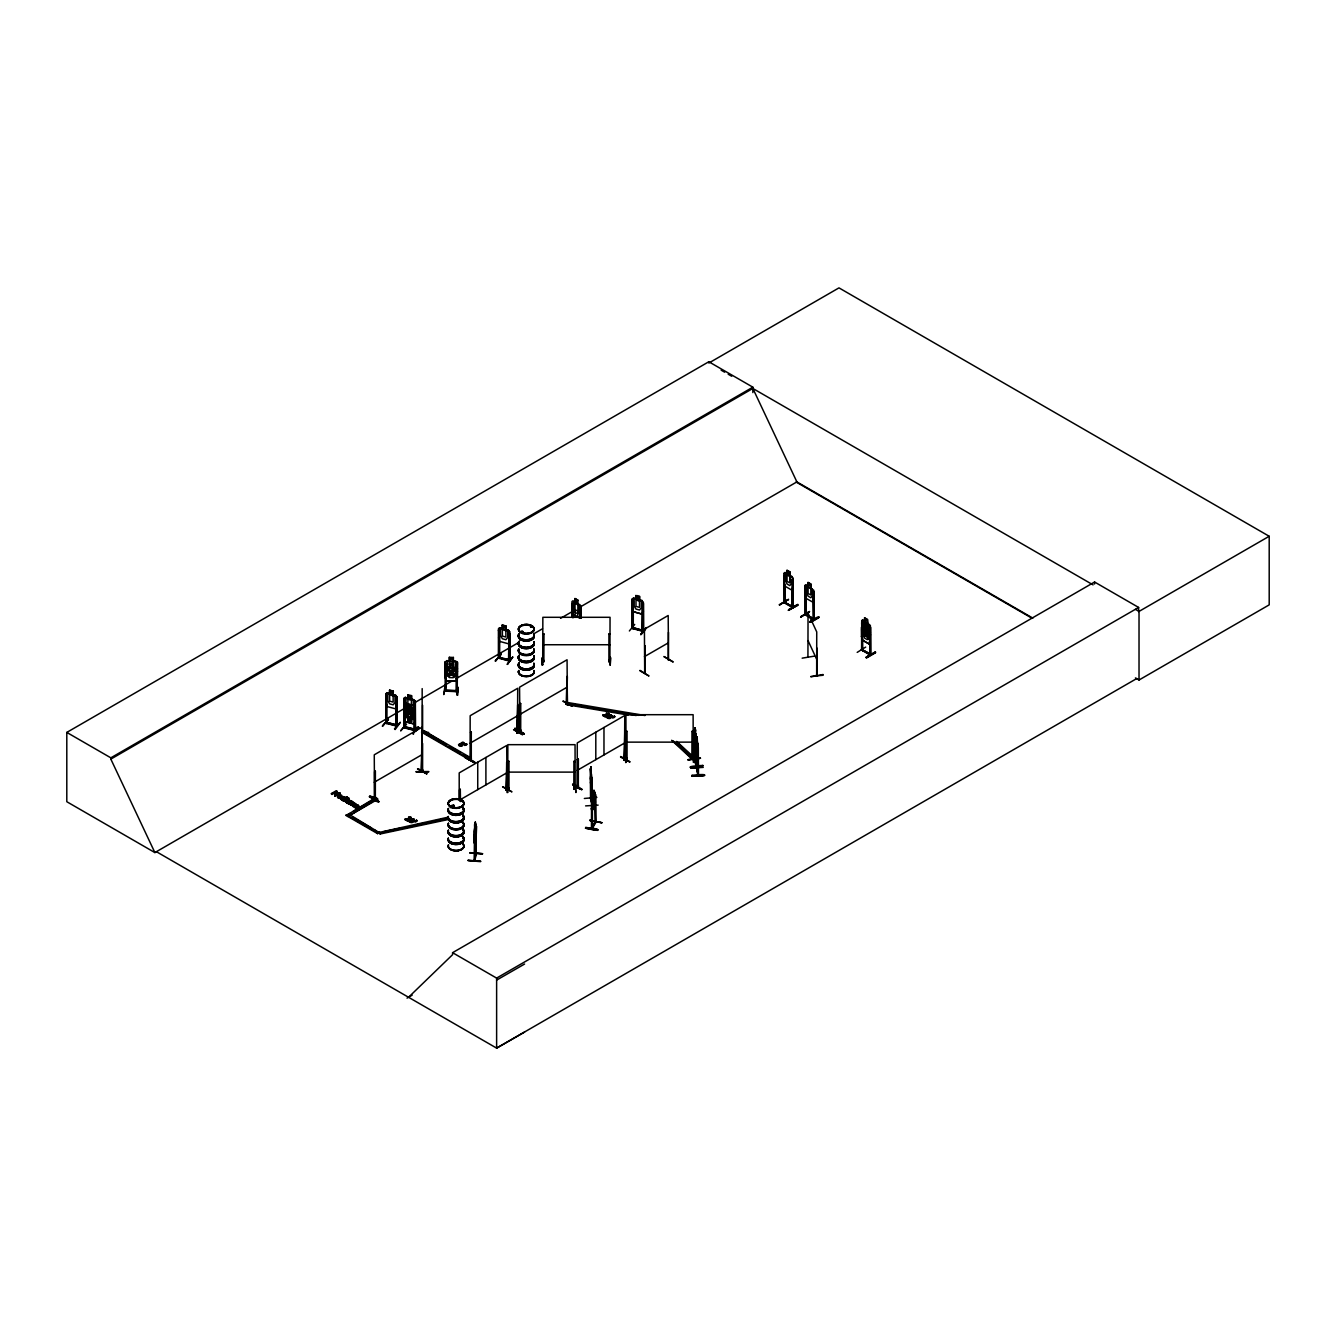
<?xml version="1.0" encoding="UTF-8"?>
<svg xmlns="http://www.w3.org/2000/svg" width="1336" height="1336" viewBox="0 0 1336 1336"><rect width="100%" height="100%" fill="white"/><g stroke="black" fill="none" stroke-linecap="round" stroke-linejoin="round"><path stroke-width="1.5" d="M428.689 732.462L421.491 732.078M590.879 783.013L590.512 776.533M474.931 860.184L475.215 826.683M475.816 853.687L474.196 860.785L474.647 824.362L474.798 827.786M476.251 853.437L476.017 852.602M694.052 759.666L696.423 766.647L696.223 735.067M694.069 759.499L694.069 758.514L694.77 759.098M696.59 765.094L694.57 759.466L696.941 766.513M475.85 837.371L474.196 842.899L476.034 833.28M591.347 787.472L591.481 785M590.428 777.97L591.364 787.655L591.614 785M697.709 757.696L696.64 748.026M468.168 860.25C506.194 863.29 442.333 858.43 480.559 861.637M590.846 797.258L592.065 805.508M696.657 768.484L697.993 774.563M697.826 774.863L697.826 773.861M697.976 774.496L698.494 775.515L698.31 747.375M475.365 825.013L474.146 842.264M584.35 798.477L596.891 797.341M814.292 656.143L802.151 658.164M696.49 746.139L696.089 748.711L696.473 746.056M475.666 823.761L474.03 831.276L474.23 842.899L474.046 840.244M445.122 668.434L446.441 667.198L445.255 668.484M445.122 677.486L446.391 680.892L456.077 681.293L457.496 677.987L457.513 662.188L453.255 660.919L453.255 657.546M449.247 664.025L453.388 664.109L453.388 667.482M585.502 828.17C596.858 826.884 606.711 833.213 585.502 828.17L597.493 830.407M585.686 827.786L597.643 830.107M585.702 827.335L597.676 829.572M591.08 782.629L590.712 771.406L591.013 798.911M688.073 760L700.465 758.23L688.073 759.583M445.139 670.755L446.424 674.179L456.094 674.63L457.513 671.256M446.257 663.474L445.088 663.675L446.257 663.474L446.14 690.829M446.424 674.179L445.289 670.672M444.788 687.322L445.489 686.771L443.752 694.57L444.805 687.255M449.414 657.362L449.414 660.735L445.139 661.704L445.205 691.18C443.903 689.81 447.209 688.825 446.174 691.18M445.205 690.144L446.124 689.86M446.257 689.91L457.513 690.695M453.388 657.512L449.28 657.245L449.397 660.819L447.343 661.838L447.343 668.134L449.397 670.939L453.255 671.123L455.309 668.518L455.309 662.222L453.255 661.003M453.388 660.886L453.405 657.429M456.277 663.942L457.413 664.009L456.277 663.942L456.11 691.63L457.296 690.361L457.246 691.764L457.38 662.239M458.048 687.372L457.012 695.188L458.131 687.422M458.165 687.856L457.714 695.204M784.883 575.666L784.082 575.198L784.983 603.154L784.015 602.686L784.132 573.177L785.067 572.509L784.132 573.344M785.067 572.509L791.881 576.451L792.916 578.237L792.899 607.73C792.131 603.672 793.918 608.932 784.382 602.386M805.174 614.861L813.941 619.871L813.841 590.362L806.109 584.667L805.074 585.385L805.975 598.311L812.939 602.219L813.941 599.446M806.243 614.059C803.754 612.255 806.142 617.599 806.36 614.076M813.039 618.351L813.841 619.82L813.039 591.915L814.158 592.199L814.259 619.687L805.408 614.543L805.441 587.172L806.326 615.128M862.438 650.615L861.67 649.079M862.889 649.38L861.57 649.029L861.586 650.131L861.72 620.639L862.655 619.971L864.743 621.29L864.642 617.733L864.642 621.34L863.173 621.624L863.173 627.92L864.642 631.46L867.365 633.047L868.834 631.193L867.365 619.537M869.636 654.74L869.903 642.716M869.586 653.688L870.487 655.174L870.387 625.665L867.465 622.86L867.565 619.42L864.542 617.8M870.371 654.189L869.485 653.889M640.027 670.371L648.995 675.999L639.994 670.839M592.098 805.408L590.846 798.343M696.724 768.484L697.893 775.531L697.843 744.052L697.993 775.565M698.461 775.398L697.359 768.45M591.464 828.737L591.614 775.999M591.531 827.752L592.433 828.32L592.316 800.865M591.514 828.804L595.238 821.122M591.948 827.151L595.923 822.174L595.823 794.72M595.238 792.599L595.422 822.842L594.821 792.265M595.004 822.659L595.372 821.005M595.839 822.241L592.132 828.871M421.942 731.577L469.454 758.998L471.19 758.013L423.662 730.575L421.942 731.577L422.059 733.297L422.61 731.644M422.677 769.937L422.727 771.523L421.441 771.089L421.207 772.175L422.61 769.786M450.833 806.61L452.102 805.441M450.75 806.142L452.42 805.975M460.335 800.915L460.77 801.015M521.274 631.861L523.111 631.544M531.578 627.001L530.726 626.333M531.26 627.252L530.926 626.333M475.833 826.884L476.434 826.266L475.816 854.389L476.434 826.266M474.814 832.662L474.697 860.735L476.484 853.787M470.005 853.086L482.58 853.737L470.105 852.652M474.213 860.718L475.95 853.604M482.563 853.704L470.021 852.936M474.781 824.562L475.416 822.007L474.664 837.889L474.363 836.369M474.781 825.681L475.148 824.262M474.664 835.184L475.249 826.683M590.412 768.484L591.631 785.1M696.657 739.092L696.891 769.135L697.041 736.771L697.642 744.87M696.824 739.092L696.19 738.507L697.709 744.135M592.065 798.227L593.952 790.294L591.38 799.396L595.338 792.749M369.354 796.79C373.429 793.601 388.409 810.267 369.387 796.69M378.806 801.617L369.788 796.005M378.739 801.567L369.788 796.39M465.262 757.662C494.654 772.843 445.072 746.958 474.664 762.405M465.696 756.911L474.664 761.988M474.23 762.772L465.295 757.595M463.258 819.953L463.742 819.118M524.096 734.015C496.257 717.549 542.934 744.586 514.677 729.089M515.061 728.404L524.046 733.481M581.745 789.225C565.796 777.986 573.962 788.724 581.811 789.142M422.109 770.939L422.176 688.608M791.747 589.978L792.816 587.356M792.916 587.289L791.814 590.128L784.95 586.17L784.132 582.229M812.839 602.269L813.841 599.363M869.318 637.422L870.387 634.667M861.62 629.74L862.522 633.615L869.385 637.589L870.487 634.75M575.014 601.935L575.014 598.545L577.97 600.215L577.77 617.215L572.877 614.443L571.958 610.569L572.96 614.393L579.908 618.301L580.826 615.445M579.908 618.301L580.909 615.529M867.248 629.557L870.287 632.362L869.285 644.219L870.287 641.43M395.64 708.748L396.942 705.742M397.059 705.792L395.723 708.882L386.939 706.494L385.787 702.82M508.365 643.651L509.734 640.779M509.801 640.712L508.448 643.785L499.664 641.414L498.579 637.656M404.006 707.395L405.175 711.069L414.043 713.34L415.262 710.184M414.043 713.34L415.346 710.318M413.793 723.828L415.179 720.956L414.177 705.542L405.292 703.27L403.94 706.377M403.873 718L405.042 721.657L413.876 723.978L415.229 720.889M404.073 706.427L405.392 703.404L414.026 705.709L415.162 709.266M457.38 671.24L455.993 674.513L446.525 673.979M779.606 604.924L788.607 599.346L779.205 604.774M809.182 611.738L800.665 617.032M857.194 652.385L865.695 647.092M352.47 806.226L355.192 804.339L351.051 804.84C356.979 801.233 354.825 804.84 353.055 806.577C361.137 805.174 348.713 799.679 354.09 803.353M644.954 715.528L568.334 702.636L567.65 703.989L636.203 715.528M628.137 715.027L567.65 704.857L568.334 702.636M541.982 657.88L542.065 665.178L542.683 664.61M506.979 785.251L507.062 792.549L507.68 791.997M625.732 762.422L625.699 758.414M625.732 762.038L625.198 758.748M784.132 602.72L792.816 607.68M785.301 601.968L784.382 601.384M792.014 579.774L793.116 580.058L792.014 579.774L792.014 607.312L792.315 589.393M805.04 613.825L805.742 614.243M862.405 650.548L862.772 638.608M495.689 661.103L501.1 654.072M501.067 654.523L495.172 661.053L501.167 654.072M406.528 724.279L400.817 730.708M694.837 760.084L694.92 727.819L695.188 731.794L694.386 729.757M470.389 759.048L471.374 758.481L470.673 758.998M470.573 760.034L471.291 732.095L470.489 732.562M518.084 732.612L516.798 732.896L517.7 704.94L518.017 732.596L516.781 732.829L518.001 732.562M520.656 703.588L519.554 703.872L520.656 703.588L520.656 731.126C518.602 732.863 522.66 728.988 519.838 730.558M507.112 788.791L506.411 789.209M566.163 703.32L567.466 703.003L566.481 704.573L567.382 704.055L567.065 676.433L566.18 704.389L567.466 704.005M577.486 786.253L578.488 785.718L577.753 786.203M592.917 792.782L593.702 791.413L592.917 793.901M594.837 792.114L594.086 793.684M591.848 810.869L594.821 805.658M591.38 808.464L591.948 811.069L594.954 805.675L595.372 801.683M592.366 827.502L595.238 822.124M601.835 822.759L589.66 820.337L601.634 822.609M475.917 853.737L476.034 824.228M335.553 793.484L340.179 793.133L335.553 794.052L337.006 791.296L336.154 790.795L331.445 793.517L332.029 794.419L336.087 791.513L334.918 794.603L338.91 793.15L334.534 793.801M335.553 794.052L337.006 791.296M334.534 794.386L336.087 792.081M667.733 658.865L668.167 659.065M521.324 632.329L521.474 631.427L521.073 632.329M522.994 632.479C523.929 630.308 519.587 632.446 522.727 631.995M531.511 627.102L530.626 627.001M451.15 806.159L452.303 805.725M461.271 801.383L460.185 801.466L460.586 800.615M405.342 716.898C400.85 713.641 412.406 720.922 414.143 719.152L415.279 718.317M407.781 717.515L405.276 716.964M414.143 719.152L411.555 718.484L411.555 721.857L407.781 720.906M411.555 721.857L411.438 718.35L413.325 717.699L413.325 711.403L411.438 708.214L407.914 707.312L406.01 709.533L406.01 715.829L407.914 717.449L407.731 720.972M407.731 716.28L409.634 713.791L412.757 717.683L410.386 713.224C415.613 710.201 410.837 707.312 409.584 712.272L406.328 708.163L408.816 712.806L406.428 716.063L411.288 717.215M404.006 698.361L404.056 727.853L404.006 698.361L405.259 697.375L407.781 698.11M405.209 697.459L414.01 699.747L415.346 701.25L415.563 730.441L404.107 727.452L404.224 726.45L415.446 729.406M411.488 695.722L411.438 699.162L413.325 700.782L413.325 707.078L411.438 709.299L407.914 708.381L406.027 705.208L406.027 698.895L407.914 698.26L407.781 694.737L411.622 695.639L411.555 699.095L415.396 701.183M405.042 700.582L403.99 700.314L405.042 700.582L404.858 728.053L405.159 727.051M405.175 711.069L404.19 707.345M414.327 730.441L414.227 702.936L452.269 680.859M400.767 730.759L405.944 724.062M414.294 730.107L414.411 720.355M415.563 729.439L405.342 727.101M413.559 734.048C411.505 733.798 417.584 724.513 418.686 727.402M412.924 733.881L418.686 727.369M415.613 731.393L418.619 727.318M403.873 708.948L405.125 707.98L413.793 710.451L415.179 711.888L411.338 709.717L411.438 700.298L407.914 699.379L407.764 708.865L405.877 709.5L405.877 715.812L407.764 719.002L411.288 719.92L413.158 717.716L413.158 711.403L411.288 709.783M407.647 708.731L407.697 705.274L411.404 706.343M405.042 721.657L413.943 723.895M389.578 693.501L389.578 690.127L393.318 691.146L393.201 694.603L397.009 696.808L397.059 726.233L395.924 724.947M386.989 695.772L385.77 695.722L386.989 695.772L386.922 723.477L385.653 723.177L385.653 722.125L397.059 725.231M393.268 691.213L389.644 690.345M387.022 693.017L395.74 695.188M386.939 706.494L385.97 702.769M396.091 698.26L395.907 725.916L396.091 698.26L397.126 698.528L397.243 725.999L385.837 722.91M397.126 698.528L395.907 698.477M388.425 719.72L382.43 726.133L388.375 719.152M382.48 726.083L388.425 719.152M386.805 722.442L386.805 723.444M387.106 722.525L397.059 724.864L397.059 726.233M394.471 728.838C403.221 718.568 401.151 721.473 395.105 729.556M502.319 628.421L502.319 625.048L506.06 626.066L505.926 629.523L509.734 631.711L509.784 661.136L508.665 659.867M499.731 630.692L498.512 630.642L499.731 630.692L499.647 658.381L498.462 658.13L498.512 628.688L499.764 627.736L502.436 628.571L502.319 625.048M505.993 626.133L502.252 625.114M508.482 630.091L509.617 631.728M508.832 633.164L508.649 660.836L508.832 633.164L509.851 633.448L509.801 660.786M509.851 633.448L508.649 633.398M499.848 657.446L509.968 659.867L498.579 657.813M499.53 657.362L499.363 658.397L499.397 657.362M509.851 659.884L509.5 661.153L498.512 658.08M507.296 664.259C523.779 642.382 496.558 679.005 512.573 657.162M632.212 628.471L632.178 598.929C637.656 599.881 633.715 593.418 639.66 596.39L639.543 599.847L643.351 602.035L643.401 631.46L643.1 630.475L632.212 627.469M633.331 601.016L632.112 600.966L633.331 601.016L633.264 628.705L632.997 627.686M632.128 608.064L633.281 611.738L642.065 614.109L643.401 611.036L642.065 614.109L633.331 611.654M642.082 600.415L633.314 598.127M642.265 631.193L642.432 603.488L643.468 603.772L643.585 631.243L642.132 631.126L642.432 603.488M643.468 603.772L642.249 603.722M634.7 624.413L629.373 630.959M633.147 627.686L633.147 628.688M633.448 627.77L643.284 630.492M642.249 631.16L642.265 630.191M646.323 628.037L640.812 634.65L644.603 630.776M640.879 634.099L646.257 627.553M640.913 634.583L646.257 627.937M591.898 800.782L592.132 827.869M543.986 633.965L542.85 633.965L543.986 633.965L543.852 661.737C545.789 659.45 540.663 660.819 544.119 660.652M610.151 660.702L608.782 660.669M610.151 661.687L608.782 661.404L610.185 661.404M509.083 788.073L507.713 787.789L509.116 788.323M574.046 788.106L575.048 787.722L575.181 789.042L575.048 744.67L507.847 744.67L507.713 789.042L509.116 788.774M627.052 731.36L625.916 731.376L627.052 731.36L627.052 759.048C627.853 757.896 624.847 757.245 627.185 758.33M693.25 758.063L691.848 758.063M645.205 673.311L644.82 645.655L645.121 673.26M807.929 657.345L808.046 613.174L816.73 631.911L816.663 676.049M816.48 674.73L816.68 676.016M595.522 822.759L595.422 821.84M592.015 828.904L591.948 777.335M408.549 997.274L452.587 954.672L452.587 952.685L1094.585 582.012L1138.623 607.446L1138.623 611.571M374.163 797.893L375.466 797.575L374.715 798.06M374.264 798.911L374.18 797.959M420.89 771.006L422.61 770.521M422.092 771.69L421.775 744.035L421.441 772.091M471.241 759.6L470.222 759.733M519.437 730.291L520.756 730.258M520.606 730.107L519.453 731.36L520.773 731.009M566.264 704.239L567.165 703.821M567.382 704.089L567.065 659.767L519.554 687.205L520.005 731.46M505.91 789.927L506.812 789.509M577.302 786.937L577.269 742.916L624.78 715.478L624.48 760.234M578.321 786.804L578.371 759.299L577.269 759.583L578.371 759.299M623.879 759.032L624.78 758.581L624.029 759.967M625.098 759.8L624.78 732.145L624.196 760.284L625.181 759.7M471.291 759.633L471.291 732.095M338.442 795.588C346.859 801.45 337.373 789.893 338.208 798.06C341.231 798.577 339.01 797.258 337.808 796.323C338.425 794.402 342.317 798.644 341.882 795.471C338.843 792.549 334.534 797.909 339.979 798.026M521.524 631.293L520.957 632.162M522.66 632.295L522.326 631.227M450.833 805.909L451.685 805.508M404.14 698.427L405.326 697.509M414.026 719.102L415.212 718.167M404.006 709.032L405.075 708.063L407.814 708.798M633.431 598.177L632.245 599.079L632.295 628.17L643.367 631.143M861.72 620.789L862.689 620.104M608.782 661.671L609.049 660.735M507.713 788.791L507.981 787.706M508.949 788.056L507.847 787.789M573.912 761.353L575.048 761.603L573.912 761.353L573.812 789.075L573.779 787.789L575.048 787.789M574.914 789.075L573.912 788.791M626.05 757.762L626.05 759.132L625.916 714.693L693.117 714.693L693.25 759.048L693.25 757.796L691.848 758.347M625.782 758.798L626.918 759.098M464.627 744.887L466.331 743.751C468.418 746.006 461.17 745.555 467.032 744.152M464.627 745.455L466.331 743.751M414.828 821.323L416.531 820.187C418.619 822.442 411.371 821.991 417.233 820.588M414.828 821.89L416.531 820.187M612.589 717.248L614.293 716.113C616.38 718.384 609.132 717.933 614.994 716.53M612.589 717.833L614.293 716.113M338.442 796.173L338.108 797.408L339.979 797.458M346.942 800.715L346.258 801.45L347.894 801.984L351.134 800.798L347.594 803.42L345.356 801.867L348.946 799.546L346.224 801.917L347.894 801.984M644.687 673.06L644.42 629.206L668.184 615.495L668.534 659.75M668.184 660.017L668.484 632.345M644.77 672.509L644.687 672.526M577.97 600.215L574.914 598.611M577.97 603.605L579.24 605.676L579.24 611.971L577.77 613.842L575.014 612.272L573.528 608.748L573.528 602.436L575.014 602.152M580.726 615.512C582.58 614.309 578.989 601.116 580.826 606.511L580.843 618.351M862.421 626.835L864.475 627.786M867.331 626.133L864.392 624.463L864.392 627.837M867.431 629.456L868.817 631.46L868.817 637.773L867.331 639.627L864.576 638.074L863.106 634.533L863.106 628.237L864.576 627.953M862.438 640.245L861.52 636.37L862.438 640.245L869.369 644.169M870.387 632.312L862.471 626.651L861.436 627.369L861.536 636.47M445.255 690.829L457.547 691.447M697.325 769.035L697.342 768.116M572.86 617.733L573.177 603.839M580.024 617.9L580.342 607.913L581.143 618.167M581.143 608.381L580.024 608.097M375.065 771.006L374.932 798.477M421.207 772.175L422.092 744.219M517.115 733.08L518.001 705.124M566.648 704.523L567.382 676.617M417.55 768.951L427.002 773.778L418.034 768.668M522.426 734.399L513.942 729.573M514.644 729.189L515.128 728.32M563.324 701.066L571.791 705.892M517.349 731.994L518.001 731.56M460.001 789.092L460.001 799.262M506.127 790.261L506.711 762.121L507.029 789.843L506.528 788.557M459.2 800.331L459.2 772.893L506.711 745.455L507.029 789.743L506.227 790.211L507.029 762.305M502.971 786.754L511.938 791.864L502.603 786.904M624.346 760.234L625.098 732.328M620.539 757.061L630.007 761.887L621.04 756.777M577.57 759.766L577.486 787.255L578.154 786.503M623.979 759.95L624.864 759.533M403.555 708.982L154.876 852.568L66.8 801.717L66.8 732.412L708.815 361.755L752.853 387.173L752.853 392.584M66.8 732.412L110.838 757.829L752.853 387.173M524.597 1032.043L496.625 1048.125L156.379 851.683L154.876 852.568L110.838 759.115L752.853 388.459L1093.082 584.884M455.877 678.771L519.036 642.315M533.465 633.982L542.483 628.772M560.535 618.351L573.161 611.07M580.375 606.895L796.891 481.895L1032.828 618.117M331.445 794.085L337.006 791.864M340.179 793.701L334.852 796.056L338.91 793.15M334.852 796.056L338.91 793.718M334.852 795.488L340.179 793.133M342.5 800.481L341.916 799.563L342.5 800.481L347.427 797.074L345.306 797.609L347.427 797.642M342.767 799.062L344.805 797.893L341.415 797.893L342.767 799.629L340.279 798.193L343.135 796.64A1.954 1.136 0 0 1 344.337 796.807A2.271 1.303 0 0 1 345.306 797.609M341.916 800.13L340.279 798.761L343.135 797.225A1.954 1.136 0 0 1 344.337 797.375A2.271 1.303 0 0 1 345.306 798.176M342.767 799.629L344.805 797.893M347.427 797.074L341.916 799.563M374.264 782.245L421.775 754.807M347.46 798.577L348.746 798.043L343.385 800.982L347.51 798.711M343.385 800.982L348.746 798.043M347.009 803.07L351.134 800.798M350.466 805.074L353.188 803.17L349.047 804.255L348.462 803.337L351.986 801.299L352.587 802.218L351.986 801.299M348.462 803.905L352.587 801.65M350.466 804.489L353.205 802.702L351.685 802.736M352.47 805.658L356.094 803.905L353.956 803.604M353.89 806.81C357.747 809.115 354.624 804.639 358.315 805.458C359.501 806.677 356.929 804.489 356.111 807.478A1.904 1.102 0 0 1 355.109 807.261L353.89 806.226L355.109 807.829A1.904 1.102 0 0 0 356.111 808.063C358.766 808.23 355.576 803.721 358.799 806.727M358.816 806.176C357.196 802.001 356.111 808.581 354.591 806.443M349.631 815.511L349.631 814.643L379.341 832.662L377.604 833.647L346.174 815.511L375.867 797.509L377.604 799.362L347.911 816.513L377.604 798.51M470.172 743.15L517.7 715.712M519.554 714.643L567.065 687.205M346.174 815.511L349.665 813.49M353.155 811.47L374.13 799.362M786.971 573.712L787.054 570.288L789.994 571.975L789.994 575.348M789.893 572.025L786.971 570.338L787.054 573.895L785.601 574.163L785.601 580.475L787.054 584.016L789.793 585.585L791.246 583.732L789.793 572.092M644.42 656.644L668.184 642.933M421.942 732.429L469.454 759.867L471.19 758.865M807.996 582.496L810.919 584.183L810.835 587.606L812.288 589.577L812.288 595.873L810.835 597.743L808.096 596.157L806.643 592.616L806.643 586.32L808.096 586.036L808.096 582.429L811.019 584.116L810.919 587.556M805.074 585.385L805.124 614.894M346.174 814.643L377.604 832.796L448.061 817.198M404.925 819.168L406.261 819.385C411.555 818.283 406.695 817.014 410.62 816.997C411.037 822.709 401.568 818.601 407.697 820.788M404.925 819.736L405.392 818.885M408.549 817.632L411.104 817.849M411.104 817.281L406.261 819.385M779.573 604.924L788.156 599.58M407.697 820.204L407.213 821.055M805.074 594.436L806.076 598.261M814.158 592.199L813.039 591.915M608.865 713.791C606.627 717.449 602.035 716.163 604.022 715.311L608.865 713.791L606.327 713.006M602.686 715.662L603.171 714.827M606.327 713.574L607.195 713.541M607.179 714.059L604.022 715.311M604.624 715.662L608.865 713.207M788.607 609.634C816.446 593.468 769.519 621.307 797.592 605.024M460.887 799.345L506.711 772.893M797.642 605.058L788.607 610.201L797.959 605.258M605.458 716.146L604.974 716.998M800.732 617.215L809.633 611.487L800.732 616.631M813.257 618.401L806.025 614.577L813.791 618.818M809.633 621.791C816.313 616.347 825.698 614.259 811.921 621.607M818.667 617.215L809.633 622.359L819.035 617.432M577.269 770.354L624.78 742.916M862.471 623.11L861.67 622.659L862.555 650.599M869.803 654.423L869.903 627.052M862.522 633.615L869.485 637.522M866.179 657.095C894.402 641.814 847.458 668.284 875.147 652.035M866.179 657.663L875.147 652.402M875.581 652.736L866.68 657.93M407.029 998.142L412.156 995.186M452.587 952.685L496.625 978.102L1138.623 607.446M1135.5 609.383L1139.023 611.42L1269.2 536.27L1269.2 604.857L1139.023 680.007L1135.416 677.92M1136.819 678.504L496.625 1048.125L496.625 978.102M496.625 980.106L524.597 964.024M449.397 667.432L447.343 668.484L447.343 674.78L449.397 677.569L453.238 677.719L455.309 675.097L455.309 668.802L453.238 667.599L457.513 668.852L456.044 667.599L446.441 667.282L449.38 667.516M567.015 702.87L567.65 704.857M517.784 731.326L517.283 733.08M520.288 730.842L520.355 703.404M517.5 732.379L517.7 688.274L470.172 715.712L470.088 759.867M374.998 797.442L375.332 798.694L375.383 771.189M577.653 787.238L578.154 785.501M530.425 626.617L531.611 626.901M521.474 632.212L522.927 632.329M385.837 721.908L386.906 722.141M632.178 627.135L633.247 627.386M632.178 628.137L633.247 628.388M624.78 759.583L624.597 758.581M577.92 786.587L578.054 759.115M673.093 740.795L692.382 758.614L694.47 757.863L676.667 741.413M671.624 740.278L692.382 759.466L694.47 758.731L676.667 742.265M502.386 628.638L500.516 629.256L500.516 635.552L502.386 638.758L505.876 639.71L507.747 637.522L507.747 631.227L505.876 629.59L505.876 626.217M389.578 690.127L389.644 693.718L387.774 694.336L387.774 700.649L389.644 703.855L393.135 704.807L395.005 702.602L395.005 696.306L393.135 694.67L393.135 691.296M415.212 730.658L404.09 727.819M498.695 656.844L499.631 657.061M643.217 631.444L632.128 628.438M385.954 722.943L385.97 693.768M644.77 673.511L644.82 645.655M383.382 831.794L399.547 828.353M415.73 824.93L423.813 823.21M433.916 821.055L441.999 819.335M379.341 831.794L380.175 833.13L448.913 818.517M374.097 829.623L380.175 833.981L448.913 819.385M421.875 771.423L420.873 771.924L421.775 771.473L421.775 727.369L374.264 754.807L374.548 799.162L374.581 771.657M475.566 825.514L475.282 821.991M869.586 627.219L870.705 627.502L870.788 655.007L861.954 649.847L861.97 622.476M817.014 648.21L817.181 675.999L817.164 648.528M810.902 676.45L823.143 675.248M542.8 660.351L542.75 661.704L543.852 661.687M608.865 660.351L610.185 660.401M695.572 730.191L695.538 747.091M687.957 759.766L700.465 758.23M702.836 765.478C677.335 766.38 697.225 770.421 702.82 765.378M562.907 701.216L571.858 706.293M513.542 729.723L522.51 734.833M417.634 768.818L426.568 773.895M629.59 762.038L620.605 756.51M451.885 806.71L453.054 806.076L451.568 806.944M697.325 741.597L697.192 736.754M697.459 742.515L697.843 744.119M590.512 770.221L590.829 766.714L591.28 774.813M590.295 768.935L590.545 799.095M590.963 771.557L590.98 799.062M703.254 767.398L690.695 768.1M591.497 773.995L591.481 775.999M691.931 775.348C714.426 772.642 702.302 778.053 691.948 775.448M691.948 775.949L704.49 775.181M704.54 775.581L692.015 776.299M598.127 805.124L585.602 805.892M784.867 602.152L783.998 601.584L784.7 603.104M784.533 602.486L784.399 575.014M870.337 655.124L861.72 650.164M593.919 793.851L594.553 800.147L592.7 806.092L590.98 798.343M608.915 633.982L610.051 634.216L608.915 633.982L608.915 661.721L610.018 661.387M544.119 661.404L542.984 661.704M610.218 665.161L610.168 657.329L610.218 665.161L610.836 657.863M422.61 705.291L422.627 733.447M691.981 731.376L693.117 731.627L691.981 731.376L691.881 759.098M422.61 743.434L422.61 770.855M693.2 755.291L693.367 762.422M693.25 758.798L692.115 759.098M691.981 759.065L693.083 758.781M508.983 761.336L507.847 761.353L508.983 761.336L508.983 789.092L509.116 787.772M428.689 771.54L416.097 771.64M416.097 771.957L428.706 771.907M575.148 785.267L575.916 792.549L575.315 785.201M507.847 788.791L508.983 788.774M573.912 789.042L575.048 789.042M542.85 644.737L610.051 644.737M625.916 742.131L693.117 742.131M507.847 772.108L575.048 772.108M449.38 664.142L453.238 664.293M446.508 680.709L455.993 681.093M446.525 660.669L455.993 661.12M445.205 691.146L457.38 691.681M342.266 799.362C339.177 799.195 344.103 796.289 344.805 798.46M347.393 802.268L345.406 801.116L348.946 799.546M627.052 758.798L626.05 759.098M462.506 744.336L464.728 743.768L463.475 742.315A1.92 1.102 0 0 0 462.39 742.215L458.665 745.571L462.156 746.072L462.49 744.336L460.553 745.972L458.482 744.553L462.506 742.682L463.959 743.551L462.306 744.018L462.39 742.783A1.92 1.102 0 0 1 463.475 742.899L464.728 744.336L462.506 744.904M694.803 731.41L695.538 743.718L695.538 733.598L696.206 735.134M471.057 759.299L470.973 731.911M572.376 704.172L576.4 704.84M580.442 705.525L584.467 706.21M588.508 706.878L592.533 707.562M618.752 711.971L622.776 712.656M626.801 713.324L630.842 714.009M634.867 714.676L638.909 715.361M601.851 822.792L589.694 820.337M460.486 801.266L460.302 789.275M407.914 710.017L411.438 710.919M414.227 702.936L415.446 702.97L414.411 702.703L414.411 708.581M407.914 705.692L411.438 706.594M405.326 710.902L414.01 713.123M404.09 726.817L405.192 726.751M407.764 705.491L411.338 706.343M508.365 630.258L499.764 627.937L498.645 628.755L498.695 657.846L509.834 660.852M389.711 693.651L386.972 692.883L385.787 693.768L385.787 723.193L396.942 726.2M694.52 759.533L694.52 739.944M694.219 760.267L694.135 730.074L694.236 743.217L696.223 748.694M792.782 606.728L784.983 602.436L791.914 606.444M862.505 640.178L869.302 644.002M579.841 604.774L572.994 600.783L571.958 601.517L572.058 617.265M575.014 603.271L577.77 604.841M575.014 609.583L577.77 611.136M572.86 604.006L572.058 603.555L572.359 617.082M471.374 758.764L470.673 760M507.112 788.691L505.826 790.077M673.093 662.088L663.909 656.527L672.843 661.654M1269.2 536.27L838.975 287.875L708.815 363.041L708.815 361.755M721.139 370.156L724.663 372.193M728.187 374.214L731.71 376.251M796.156 482.045L1030.757 617.499M862.588 620.154L870.287 625.732M869.803 653.705L862.555 649.897L870.254 654.089M602.686 715.094L605.458 716.714M446.541 744.636L423.662 730.575M450.065 746.674L460.636 752.769M464.143 754.807L469.42 757.846M408.549 817.064L409.4 817.565M377.604 799.362L375.867 797.509M347.46 798.01L348.746 798.611M347.51 799.279L346.909 798.377M348.946 800.114L348.145 798.394M351.134 801.383L350.533 800.464M338.893 795.337L340.764 796.406M331.445 793.517L332.029 794.419M343.385 800.414L343.97 801.316M347.009 802.502L347.594 803.42M348.462 803.337L349.047 804.255M353.138 817.532L370.606 827.619M610.051 660.401L609.917 661.737L610.051 617.299L542.85 617.299L542.717 661.654M452.937 805.909L452.253 806.643L452.537 805.708M813.039 619.453L813.357 591.748M445.088 690.111L445.122 691.13M395.64 695.355L396.875 696.824M696.306 766.513L696.19 738.507M791.78 576.501L792.816 578.288L792.632 607.68M752.853 388.459L796.891 481.895M808.046 640.612L816.73 659.349M694.92 727.819L695.689 730.207M694.787 727.836L695.421 731.51L694.937 730.107M694.236 729.623L696.073 735.151M694.803 732.529L695.538 734.716M694.803 738.841L695.538 741.029M404.056 717.95L405.192 721.507M591.414 808.363L591.815 811.035M697.041 736.771L697.375 739.342M697.058 747.759L697.442 749.98M697.86 757.679L696.791 748.076M590.779 767.866L590.896 770.722L590.829 766.714M590.712 777.719L591.08 779.94M590.428 782.011L591.364 787.655M810.902 676.868L823.043 674.496M696.858 746.573L697.442 752.669L697.442 743.684M625.749 758.364L625.816 762.572M507.697 788.34L507.764 792.549M1139.023 611.42L1139.023 680.007M1094.585 582.012L1094.585 584.016M808.196 582.596L808.196 585.986M805.925 587.807L805.925 615.245M785.201 585.285L785.301 602.97M696.607 738.457L696.741 768.985M692.382 758.614L692.382 759.466M639.476 596.541L639.476 599.914L641.347 601.551L641.347 607.847L639.476 610.034L635.986 609.082L634.116 605.876L634.116 599.58L635.986 598.962L635.919 595.372M603.972 727.485L603.972 754.923M595.806 732.212L595.806 759.633M593.952 790.294L594.036 793.885M580.342 607.913L580.342 617.716M575.014 598.545L575.014 615.662M573.177 611.671L573.177 617.549M519.854 704.055L519.854 731.493M485.903 757.462L485.903 784.9M477.737 762.188L477.737 789.626M476.267 826.917L476.251 854.439M469.454 758.998L469.454 759.867M459.5 789.743L459.5 799.913M445.289 661.671L445.255 677.469M407.847 694.67L407.914 698.26M405.209 700.348L405.209 710.151M405.209 717.983L405.159 728.036M386.655 722.442L386.622 723.477M380.175 833.13L380.175 833.981M377.604 832.796L377.604 833.647M110.838 757.829L110.838 759.115M533.999 642.482A7.966 4.592 0 0 1 525.248 648.244A7.966 4.592 0 0 1 519.387 641.38M533.832 648.862A7.816 4.509 0 0 1 526.3 654.54A7.816 4.509 0 0 1 518.752 648.862M533.999 634.917A7.966 4.592 0 0 1 525.248 640.662A7.966 4.592 0 0 1 519.387 633.815M533.999 642.098A7.966 4.592 0 0 1 525.248 647.843A7.966 4.592 0 0 1 519.387 640.979M533.999 634.533A7.966 4.592 0 0 1 525.248 640.278A7.966 4.592 0 0 1 519.387 633.414M533.866 635.368A7.849 4.526 0 0 1 526.3 641.08A7.866 4.542 0 0 1 518.702 635.368A7.849 4.526 0 0 0 526.3 641.08A7.866 4.542 0 0 0 533.882 635.368M533.882 634.099A7.866 4.542 0 0 1 526.3 639.81A7.866 4.542 0 0 1 518.702 634.099A7.849 4.526 0 0 0 526.3 639.81A7.849 4.526 0 0 0 533.866 634.099M533.866 642.95A7.849 4.526 0 0 1 526.3 648.645A7.866 4.542 0 0 1 518.702 642.95A7.849 4.526 0 0 0 526.3 648.645A7.866 4.542 0 0 0 533.882 642.95M533.866 641.681A7.849 4.526 0 0 1 526.3 647.375A7.866 4.542 0 0 1 518.702 641.681A7.849 4.526 0 0 0 526.3 647.375A7.866 4.542 0 0 0 533.882 641.681M533.899 649.029A7.866 4.542 0 0 1 526.3 654.757A7.866 4.542 0 0 1 518.685 649.029M533.899 649.58A7.866 4.542 0 0 1 526.3 655.308A7.866 4.542 0 0 1 518.685 649.58M533.999 664.059A7.966 4.592 0 0 1 525.248 669.82A7.966 4.592 0 0 1 519.387 662.957M533.849 649.997A7.832 4.526 0 0 1 526.3 655.692A7.832 4.526 0 0 1 518.735 649.997M533.832 670.438A7.816 4.509 0 0 1 526.3 676.116A7.816 4.509 0 0 1 518.752 670.438A7.866 4.542 0 0 0 526.3 676.333A7.866 4.542 0 0 0 533.899 670.605M533.999 656.494A7.966 4.592 0 0 1 525.248 662.239A7.966 4.592 0 0 1 519.387 655.391M533.999 663.675A7.966 4.592 0 0 1 525.248 669.419A7.966 4.592 0 0 1 519.387 662.556M533.999 656.11A7.966 4.592 0 0 1 525.248 661.854A7.966 4.592 0 0 1 519.387 654.991M533.866 656.945A7.849 4.526 0 0 1 526.3 662.656A7.866 4.542 0 0 1 518.702 656.945A7.849 4.526 0 0 0 526.3 662.656A7.866 4.542 0 0 0 533.882 656.945M533.882 655.675A7.866 4.542 0 0 1 526.3 661.387A7.866 4.542 0 0 1 518.702 655.675A7.849 4.526 0 0 0 526.3 661.387A7.849 4.526 0 0 0 533.866 655.675M533.866 664.526A7.849 4.526 0 0 1 526.3 670.221A7.866 4.542 0 0 1 518.702 664.526A7.849 4.526 0 0 0 526.3 670.221A7.866 4.542 0 0 0 533.882 664.526M533.866 663.257A7.849 4.526 0 0 1 526.3 668.952A7.866 4.542 0 0 1 518.702 663.257A7.849 4.526 0 0 0 526.3 668.952A7.866 4.542 0 0 0 533.882 663.257M533.882 670.856A7.866 4.542 0 0 1 526.3 676.567A7.849 4.526 0 0 1 518.719 670.872A7.866 4.542 0 0 0 526.3 676.567A7.849 4.526 0 0 0 533.866 670.872M462.84 822.041A7.849 4.526 0 0 1 457.079 828.804A7.849 4.526 0 0 1 448.478 823.143M462.957 808.096A7.966 4.592 0 0 1 457.096 814.943A7.966 4.592 0 0 1 448.345 809.198M450.416 807.128A7.966 4.592 0 0 1 453.99 805.942M462.957 807.695A7.966 4.592 0 0 1 457.096 814.559A7.966 4.592 0 0 1 448.345 808.814M450.416 806.744A7.966 4.592 0 0 1 453.99 805.558M462.957 815.661A7.966 4.592 0 0 1 457.096 822.525A7.966 4.592 0 0 1 448.345 816.764M462.957 815.261A7.966 4.592 0 0 1 457.096 822.124A7.966 4.592 0 0 1 448.345 816.38M448.445 823.627A7.866 4.542 0 0 0 457.079 829.322A7.866 4.542 0 0 0 462.874 822.542A7.849 4.526 0 0 1 458.081 829.122A7.849 4.526 0 0 1 448.211 824.763M462.874 822.208A7.866 4.542 0 0 1 457.079 828.988A7.866 4.542 0 0 1 448.445 823.293M462.807 843.634A7.816 4.509 0 0 1 457.062 850.364A7.816 4.509 0 0 1 448.495 844.719M462.874 822.792A7.866 4.542 0 0 1 458.081 829.456A7.866 4.542 0 0 1 448.178 825.063M448.462 829.957A7.866 4.542 0 0 0 457.079 835.635A7.866 4.542 0 0 0 462.857 828.871A7.849 4.526 0 0 1 458.081 835.518A7.849 4.526 0 0 1 448.211 831.142M462.957 837.238A7.966 4.592 0 0 1 457.096 844.101A7.966 4.592 0 0 1 448.345 838.34M462.957 836.854A7.966 4.592 0 0 1 457.096 843.701A7.966 4.592 0 0 1 448.345 837.956M462.957 829.673A7.966 4.592 0 0 1 457.096 836.52A7.966 4.592 0 0 1 448.345 830.775M462.957 829.272A7.966 4.592 0 0 1 457.096 836.136A7.966 4.592 0 0 1 448.345 830.391M462.807 823.176A7.816 4.509 0 0 1 458.064 829.79A7.816 4.509 0 0 1 448.245 825.431M462.874 843.784A7.866 4.542 0 0 1 457.079 850.564A7.866 4.542 0 0 1 448.445 844.87M461.805 745.204C458.816 747.759 459.267 742.415 461.805 745.204M461.805 744.636C458.732 747.459 459.267 741.73 461.805 744.636M414.093 820.237C408.916 826.216 407.363 816.997 414.31 819.035C414.227 824.846 405.576 819.853 414.093 820.237M414.093 819.669C409.484 825.047 408.699 817.949 414.093 819.669M611.855 716.163C607.195 721.59 606.511 714.443 611.855 716.163M611.855 715.595C607.546 720.855 606.26 714.042 611.855 715.595M461.889 743.684C463.275 746.523 465.028 741.781 461.889 743.684M408.866 821.44C414.527 826.216 416.314 814.643 408.866 821.44M606.627 717.365C612.322 722.191 614.042 710.435 606.627 717.365C614.777 720.355 611.621 710.084 606.644 717.332M868.417 639.142L865.845 634.533C864.759 639.109 861.303 635.602 865.21 633.431L863.357 628.521L865.795 632.997C866.864 628.521 870.387 632.312 866.429 634.149L868.417 639.142M572.777 784.499L581.728 789.676L572.777 784.499M454.925 676.634L453.505 676.6L451.317 673.344C449.748 678.571 444.805 676.55 450.449 672.559L447.861 668.601L451.251 671.824C452.637 666.798 457.747 668.868 452.152 672.659L454.925 676.634M542.6 657.746L542.583 665.094L542.566 657.796M593.919 794.987L592.7 797.091L592.7 803.404L593.919 801.283L593.919 794.987M702.836 765.862L690.462 767.281L702.853 765.929M452.553 664.76L450.082 664.66L450.082 665.779L452.553 665.879L452.553 664.76M453.238 668.718L449.397 668.568L449.397 674.864L453.238 675.014L453.238 668.718M452.57 658.147L450.082 658.03L450.082 659.166L452.57 659.283L452.57 658.147M453.255 662.122L449.397 661.938L449.397 668.234L453.255 668.418L453.255 662.122M411.438 717.215L407.914 716.313L407.764 710L411.288 710.919L411.438 717.215M410.803 719.87L408.532 719.286L408.532 720.421L410.803 720.989L410.803 719.87M410.803 696.19L408.549 695.605L408.549 696.741L410.803 697.325L410.803 696.19M410.653 706.811L408.399 706.226L408.399 707.345L410.653 707.946L410.653 706.811M638.858 596.925L636.604 596.324L636.604 597.442L638.858 598.06L638.858 596.925M639.476 601.033L635.986 600.081L635.986 606.394L639.476 607.346L639.476 601.033M505.242 626.601L503.004 626L503.004 627.118L505.242 627.736L505.242 626.601M505.876 630.709L502.386 629.757L502.386 636.07L505.876 637.021L505.876 630.709M392.517 691.697L390.262 691.079L390.262 692.215L392.517 692.816L392.517 691.697M393.135 695.805L389.644 694.854L389.644 701.149L393.135 702.101L393.135 695.805M866.847 626.417L865.077 625.415L866.847 627.536L866.847 626.417M867.331 630.625L864.576 629.072L864.576 635.368L867.331 636.938L867.331 630.625M577.269 600.615L575.499 599.614L577.269 601.751L577.269 600.615M789.309 572.376L787.555 571.357L789.309 573.495L789.309 572.376M810.334 584.517L808.581 583.498L810.334 585.636L810.334 584.517M866.88 619.82L865.127 618.802L866.88 620.939L866.88 619.82M789.793 576.584L787.054 575.014L787.054 581.31L789.793 582.897L789.793 576.584M810.835 588.742L808.096 587.155L808.096 593.468L810.835 595.038L810.835 588.742M867.365 624.046L864.642 622.459L864.642 628.772L867.365 630.341L867.365 624.046M522.376 632.846A7.832 4.526 0 0 0 534.116 628.939A7.866 4.542 0 0 0 522.359 624.997A7.866 4.542 0 0 0 522.359 632.846A7.866 4.542 0 0 0 534.149 628.922A7.832 4.526 0 0 0 522.376 625.031A7.832 4.526 0 0 0 522.376 632.846M522.376 633.498A7.832 4.526 0 0 0 534.116 629.59A7.832 4.526 0 0 0 522.376 625.682A7.832 4.526 0 0 0 522.376 633.498M522.359 633.13A7.866 4.542 0 0 0 534.166 629.189A7.866 4.542 0 0 0 522.359 625.248A7.866 4.542 0 0 0 522.359 633.13M526.3 654.974A7.832 4.526 0 0 0 533.849 649.296A7.849 4.526 0 0 1 526.3 655.007A7.849 4.526 0 0 1 518.719 649.296A7.832 4.526 0 0 0 526.3 654.974M452.119 807.128A7.849 4.526 0 0 0 463.893 803.203A7.849 4.526 0 0 0 452.119 799.279A7.849 4.526 0 0 0 452.119 807.128M452.136 807.779A7.832 4.526 0 0 0 463.876 803.871A7.832 4.526 0 0 0 452.136 799.963A7.832 4.526 0 0 0 452.136 807.779M452.119 807.412A7.866 4.542 0 0 0 463.926 803.487A7.866 4.542 0 0 0 452.119 799.546A7.866 4.542 0 0 0 452.119 807.412M458.081 815.21A7.849 4.526 0 0 0 462.84 808.564A7.866 4.542 0 0 1 458.081 815.21A7.866 4.542 0 0 1 448.195 810.835A7.849 4.526 0 0 0 458.081 815.21M454.023 806.46A7.849 4.526 0 0 0 450.499 807.629A7.866 4.542 0 0 1 454.006 806.443M450.482 806.443A7.866 4.542 0 0 0 463.659 804.406A7.866 4.542 0 0 0 454.006 798.845A7.866 4.542 0 0 0 450.482 806.443A7.849 4.526 0 0 1 454.023 805.19A7.866 4.542 0 0 0 450.482 806.343M457.079 814.041A7.849 4.526 0 0 0 462.84 807.295A7.866 4.542 0 0 1 457.079 814.058A7.866 4.542 0 0 1 448.462 808.38A7.849 4.526 0 0 0 457.079 814.041M458.081 822.776A7.849 4.526 0 0 0 462.84 816.129A7.866 4.542 0 0 1 458.081 822.776A7.866 4.542 0 0 1 448.195 818.4A7.849 4.526 0 0 0 458.081 822.776M458.081 821.506A7.849 4.526 0 0 0 462.84 814.86A7.866 4.542 0 0 1 458.081 821.506A7.866 4.542 0 0 1 448.195 817.131A7.849 4.526 0 0 0 458.081 821.506M458.081 844.352A7.849 4.526 0 0 0 462.84 837.705A7.866 4.542 0 0 1 458.081 844.352A7.866 4.542 0 0 1 448.195 839.977A7.849 4.526 0 0 0 458.081 844.352M458.081 850.698A7.866 4.542 0 0 0 462.857 844.051A7.849 4.526 0 0 1 458.081 850.715A7.849 4.526 0 0 1 448.211 846.339A7.866 4.542 0 0 0 458.081 850.698M458.081 843.083A7.849 4.526 0 0 0 462.84 836.436A7.866 4.542 0 0 1 458.081 843.083A7.866 4.542 0 0 1 448.195 838.707A7.849 4.526 0 0 0 458.081 843.083M458.081 836.787A7.849 4.526 0 0 0 462.84 830.14A7.866 4.542 0 0 1 458.081 836.787A7.866 4.542 0 0 1 448.195 832.411A7.849 4.526 0 0 0 458.081 836.787"/></g></svg>
